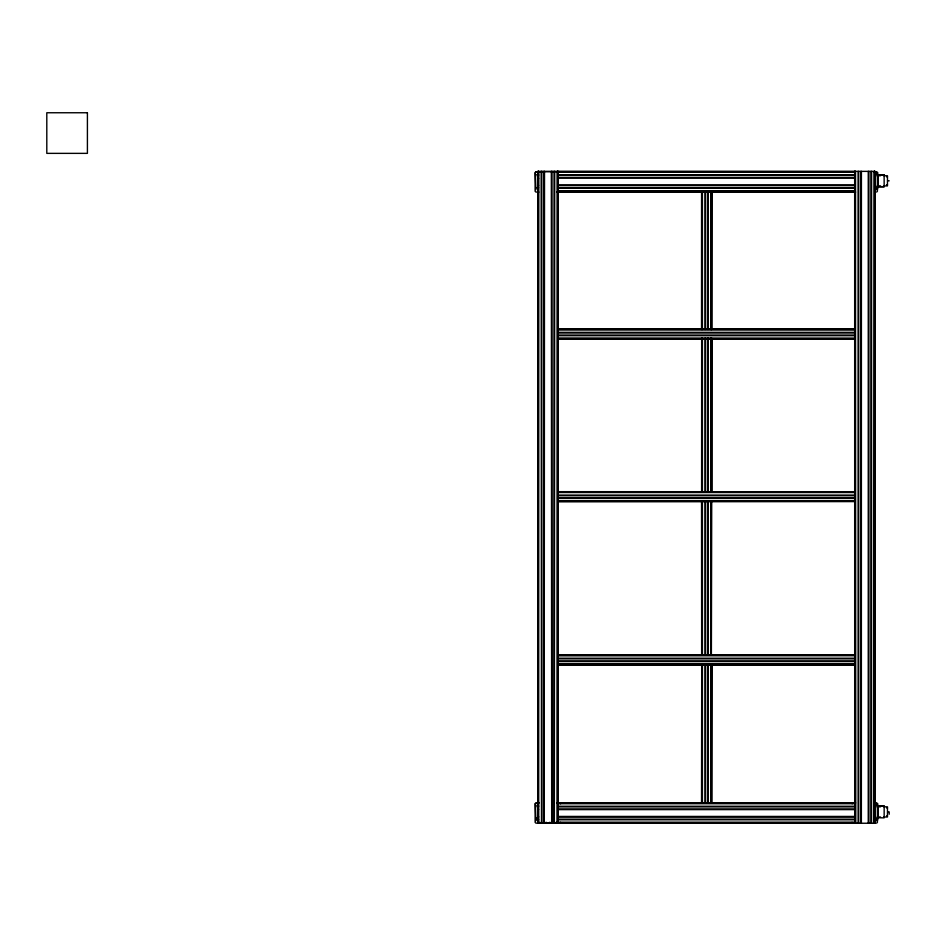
<?xml version="1.0" encoding="UTF-8"?>
<svg xmlns="http://www.w3.org/2000/svg" width="936" height="936" viewBox="0 0 936 936"><rect width="100%" height="100%" fill="white"/><g stroke="black" fill="none" stroke-linecap="round" stroke-linejoin="round"><path stroke-width="1.4" d="M537.744 172.633L538.61 171.756M537.755 803.72L538.621 802.842M557.236 171.335L557.236 823.2L558.113 822.334L854.662 822.334L855.001 823.06M875.008 191.283L874.669 191.974M875.02 822.37L874.669 823.06M537.744 178.53L538.61 178.53M538.598 175.231C535.076 175.395 539.815 177.98 537.755 175.231M537.744 188.709C540.61 186.533 534.76 187.223 538.048 188.569M538.61 185.351L537.744 185.351M537.755 809.617L538.621 809.617M538.61 806.317C535.088 806.481 539.826 809.067 537.767 806.317M537.755 819.796L538.621 819.796M538.621 816.438L537.755 816.438M852.322 803.521L853.105 802.994M876.541 174.564L876.541 173.066M876.541 188.569L876.541 187.071M876.552 805.662L876.552 804.153M876.552 819.655L876.552 818.158M559.693 192.055L560.488 191.248M876.599 192.091L877.395 191.283L877.395 172.587L876.599 171.791M559.693 823.142L560.5 822.334M852.029 803.673L852.825 802.877M876.599 823.177L877.406 822.381L877.406 803.673L876.599 802.877M855.001 803.065L557.575 802.912M557.563 192.055L854.989 191.974M536.726 817.947L538.598 817.842M536.188 171.873L535.345 172.715L535.872 189.622M876.962 189.715L877.699 188.873L877.664 172.54L874.06 171.908M876.973 820.802L877.711 819.959L877.675 803.626L874.06 802.994M858.125 823.235L858.078 171.37M868.245 823.247L868.257 171.37M538.586 174.798L536.726 174.693M538.598 805.896L536.726 805.791M538.598 819.889L536.726 819.784M874.645 176.892L875.558 176.143L875.02 175.278M874.598 806.329L875.569 807.23L874.657 807.979M874.598 186.989L875.558 187.902L874.633 188.651M874.61 818.076L875.569 818.988L874.645 819.737M558.113 171.592L854.662 171.592M854.662 171.768L535.907 171.744L535.111 172.552L535.111 191.248L535.907 192.055L538.715 192.055M558.113 171.873L854.662 171.978M558.113 172.201L854.662 172.201M558.113 174.739L854.662 174.739M884.157 174.845L877.816 174.845L884.134 174.985L884.157 186.791L877.816 186.791M558.113 175.383L854.662 175.383M877.196 175.734L880.495 175.734M883.795 175.734L887.457 175.734L887.457 185.913L883.795 185.913M886.544 176.787L887.492 176.787M558.113 177.454L854.662 177.454M558.113 178.097L854.662 178.097M888.147 180.823L889.188 180.823M558.113 184.918L854.662 184.918M886.544 184.848L887.492 184.848M558.113 185.562L854.662 185.562M877.196 185.913L880.495 185.913M877.816 186.65L884.134 186.65M558.113 187.633L854.662 187.633M537.252 187.773L538.317 187.773M558.113 188.276L854.662 188.276M558.113 190.815L854.662 190.815M558.113 191.155L854.662 191.049M558.113 191.248L854.662 191.353M854.662 191.681L558.113 191.681L854.662 191.857M556.897 192.055L855.621 192.091M558.125 328.934L854.673 328.957M558.125 329.109L854.673 329.18L558.125 329.367M558.125 329.472L854.673 329.577M558.125 329.8L854.673 329.8M558.125 332.339L854.673 332.339M558.125 332.982L854.673 332.982M558.125 335.053L854.673 335.053M558.125 335.696L854.673 335.696M558.125 338.235L854.673 338.235M558.125 338.458L854.673 338.575M558.125 338.762L854.673 338.668M558.125 338.926L854.673 338.855M558.125 339.113L854.673 339.078M558.113 491.669L854.662 491.739M558.113 492.008L854.662 491.926M854.662 492.102L558.113 492.207L854.662 492.313M558.113 492.547L854.662 492.547M558.113 495.085L854.662 495.085M558.113 495.729L854.662 495.729M558.113 497.788L854.662 497.788M558.113 498.432L854.662 498.432M558.113 500.982L854.662 500.982M558.113 501.205L854.662 501.205M558.113 501.31L854.662 501.31M854.662 501.591L558.113 501.825M854.662 654.814L558.113 654.872L854.662 654.931M558.113 655.247L854.662 655.153M558.113 655.457L854.662 655.352M558.113 655.68L854.662 655.68M558.113 658.219L854.662 658.219M558.113 658.862L854.662 658.862M558.113 660.933L854.662 660.933M558.113 661.577L854.662 661.577M558.113 664.115L854.662 664.115M854.662 664.735L558.113 664.806L854.662 664.993M538.715 802.831L535.918 802.831L535.123 803.638L535.123 822.334L535.918 823.142L854.662 823.025M556.897 802.831L855.621 802.877M538.996 802.959L535.38 803.591L535.872 820.708M557.154 802.959L854.662 803.029M558.113 803.1L854.662 803.193M558.113 803.287L854.662 803.287M558.113 803.72L854.662 803.72M877.828 805.943L884.157 805.943L884.157 817.877L877.828 817.736M877.828 806.072L884.146 806.072M558.113 806.259L854.662 806.259M558.113 806.902L854.662 806.902M877.207 806.82L880.507 806.82M883.806 806.82L887.468 806.82L887.468 816.999L883.806 816.999M886.556 807.873L887.492 807.873M558.113 808.973L854.662 808.973M558.113 809.617L854.662 809.617M888.159 811.91L889.2 811.91L889.2 814.238M886.556 815.935L887.492 815.935M558.113 816.438L854.662 816.438M558.113 817.081L854.662 817.081M877.207 816.999L880.507 816.999M537.264 818.86L538.317 818.86M558.113 819.152L854.662 819.152M558.113 819.796L854.662 819.796M539.241 822.334L541.499 822.908L541.16 171.335M546.437 822.334L544.19 822.908L544.518 171.335M549.42 822.334L551.678 822.908L551.339 171.335M556.616 822.334L554.358 822.908L554.697 171.335M558.113 822.557L854.662 822.557M558.113 822.767L854.662 822.662M558.113 822.955L854.662 822.861M537.755 823.2L875.031 823.247L875.031 171.37L537.755 171.335L537.931 823.2M559.95 802.959L560.769 803.591M538.61 192.114L537.744 191.248M871.545 823.235L871.591 171.37M861.366 823.235L861.412 171.37M874.669 171.978L875.008 172.669M874.669 803.065L875.02 803.755M852.017 191.283L852.813 192.091M852.029 822.381L852.825 823.177M559.693 802.831L560.5 803.638M537.755 822.334L538.621 823.2L538.621 171.335M878.097 175.734L878.097 185.913M878.108 806.82L878.108 816.999M874.844 171.37L874.774 823.247M874.692 171.37L874.598 823.247M874.493 171.37L874.142 823.247L874.154 171.37M870.971 171.37L870.971 823.247M868.912 171.37L868.912 823.247M860.792 171.37L860.792 823.247M858.733 171.37L858.733 823.247M855.539 171.37L855.539 823.247L855.212 171.37M855.013 171.37L855.106 823.247M854.849 171.37L854.931 823.247M854.662 171.335L854.697 823.247M711.723 501.86L711.383 655.27M711.723 802.831L711.723 664.033L711.535 802.831M711.465 192.102L711.383 329.449M711.465 338.212L711.465 491.622M711.465 664.033L711.383 802.831M711.184 192.102L711.184 329.449M711.29 338.212L711.184 491.622M711.184 501.86L711.184 655.27M711.184 664.033L711.184 802.831M711.079 192.102L711.079 329.449M711.079 338.212L711.079 491.622M711.079 501.86L711.079 655.27M711.079 664.033L711.079 802.831M710.845 192.102L710.845 329.449M710.845 338.212L710.845 491.622M710.845 501.86L710.845 655.27M710.845 664.033L710.845 802.831M708.306 192.102L708.306 329.449M708.306 338.212L708.306 491.622M708.306 501.86L708.306 655.27M708.306 664.033L708.306 802.831M707.663 192.102L707.663 329.449M707.663 338.212L707.663 491.622M707.663 501.86L707.663 655.27M707.663 664.033L707.663 802.831M705.604 192.102L705.604 329.449M705.604 338.212L705.604 491.622M705.604 501.86L705.604 655.27M705.604 664.033L705.604 802.831M704.948 192.102L704.948 329.449M704.948 338.212L704.948 491.622M704.948 501.86L704.948 655.27M704.948 664.033L704.948 802.831M702.409 192.102L702.409 329.449M702.409 338.212L702.409 491.622M702.409 501.86L702.409 655.27M702.409 664.033L702.409 802.831M702.187 192.102L702.187 329.449M702.187 501.86L702.187 655.27L701.977 501.86M702.187 664.033L702.187 802.831L701.977 664.033M701.977 192.102L701.977 329.449M701.883 192.102L701.883 329.449M701.883 338.212L701.801 491.622M701.883 501.86L701.801 655.27M701.883 664.033L701.883 802.831M701.567 192.102L701.544 329.449M701.661 338.212L701.614 491.622M701.544 501.86L701.661 655.27M701.719 664.033L701.544 802.831M558.113 171.335L558.113 823.2M557.926 171.335L557.996 823.2M557.669 171.335L557.762 823.2M557.575 171.335L557.458 823.2M554.053 171.335L554.053 823.2M551.983 171.335L551.983 823.2M543.875 171.335L543.875 823.2M541.804 171.335L541.804 823.2M538.001 171.335L538.001 823.2M536.971 818.696C538.2 821.82 539.3 816.297 536.971 818.696M87.411 112.753L46.8 112.753L46.8 153.364L87.411 153.364L87.411 112.753M854.662 664.338L558.113 664.338L854.662 664.455M711.723 329.449L711.723 192.102L711.606 329.449M711.723 491.622L711.723 338.212L711.606 491.622M702.187 491.622L702.187 338.212L702.082 491.622M538.399 823.2L538.399 171.335L538.294 823.2"/></g></svg>
